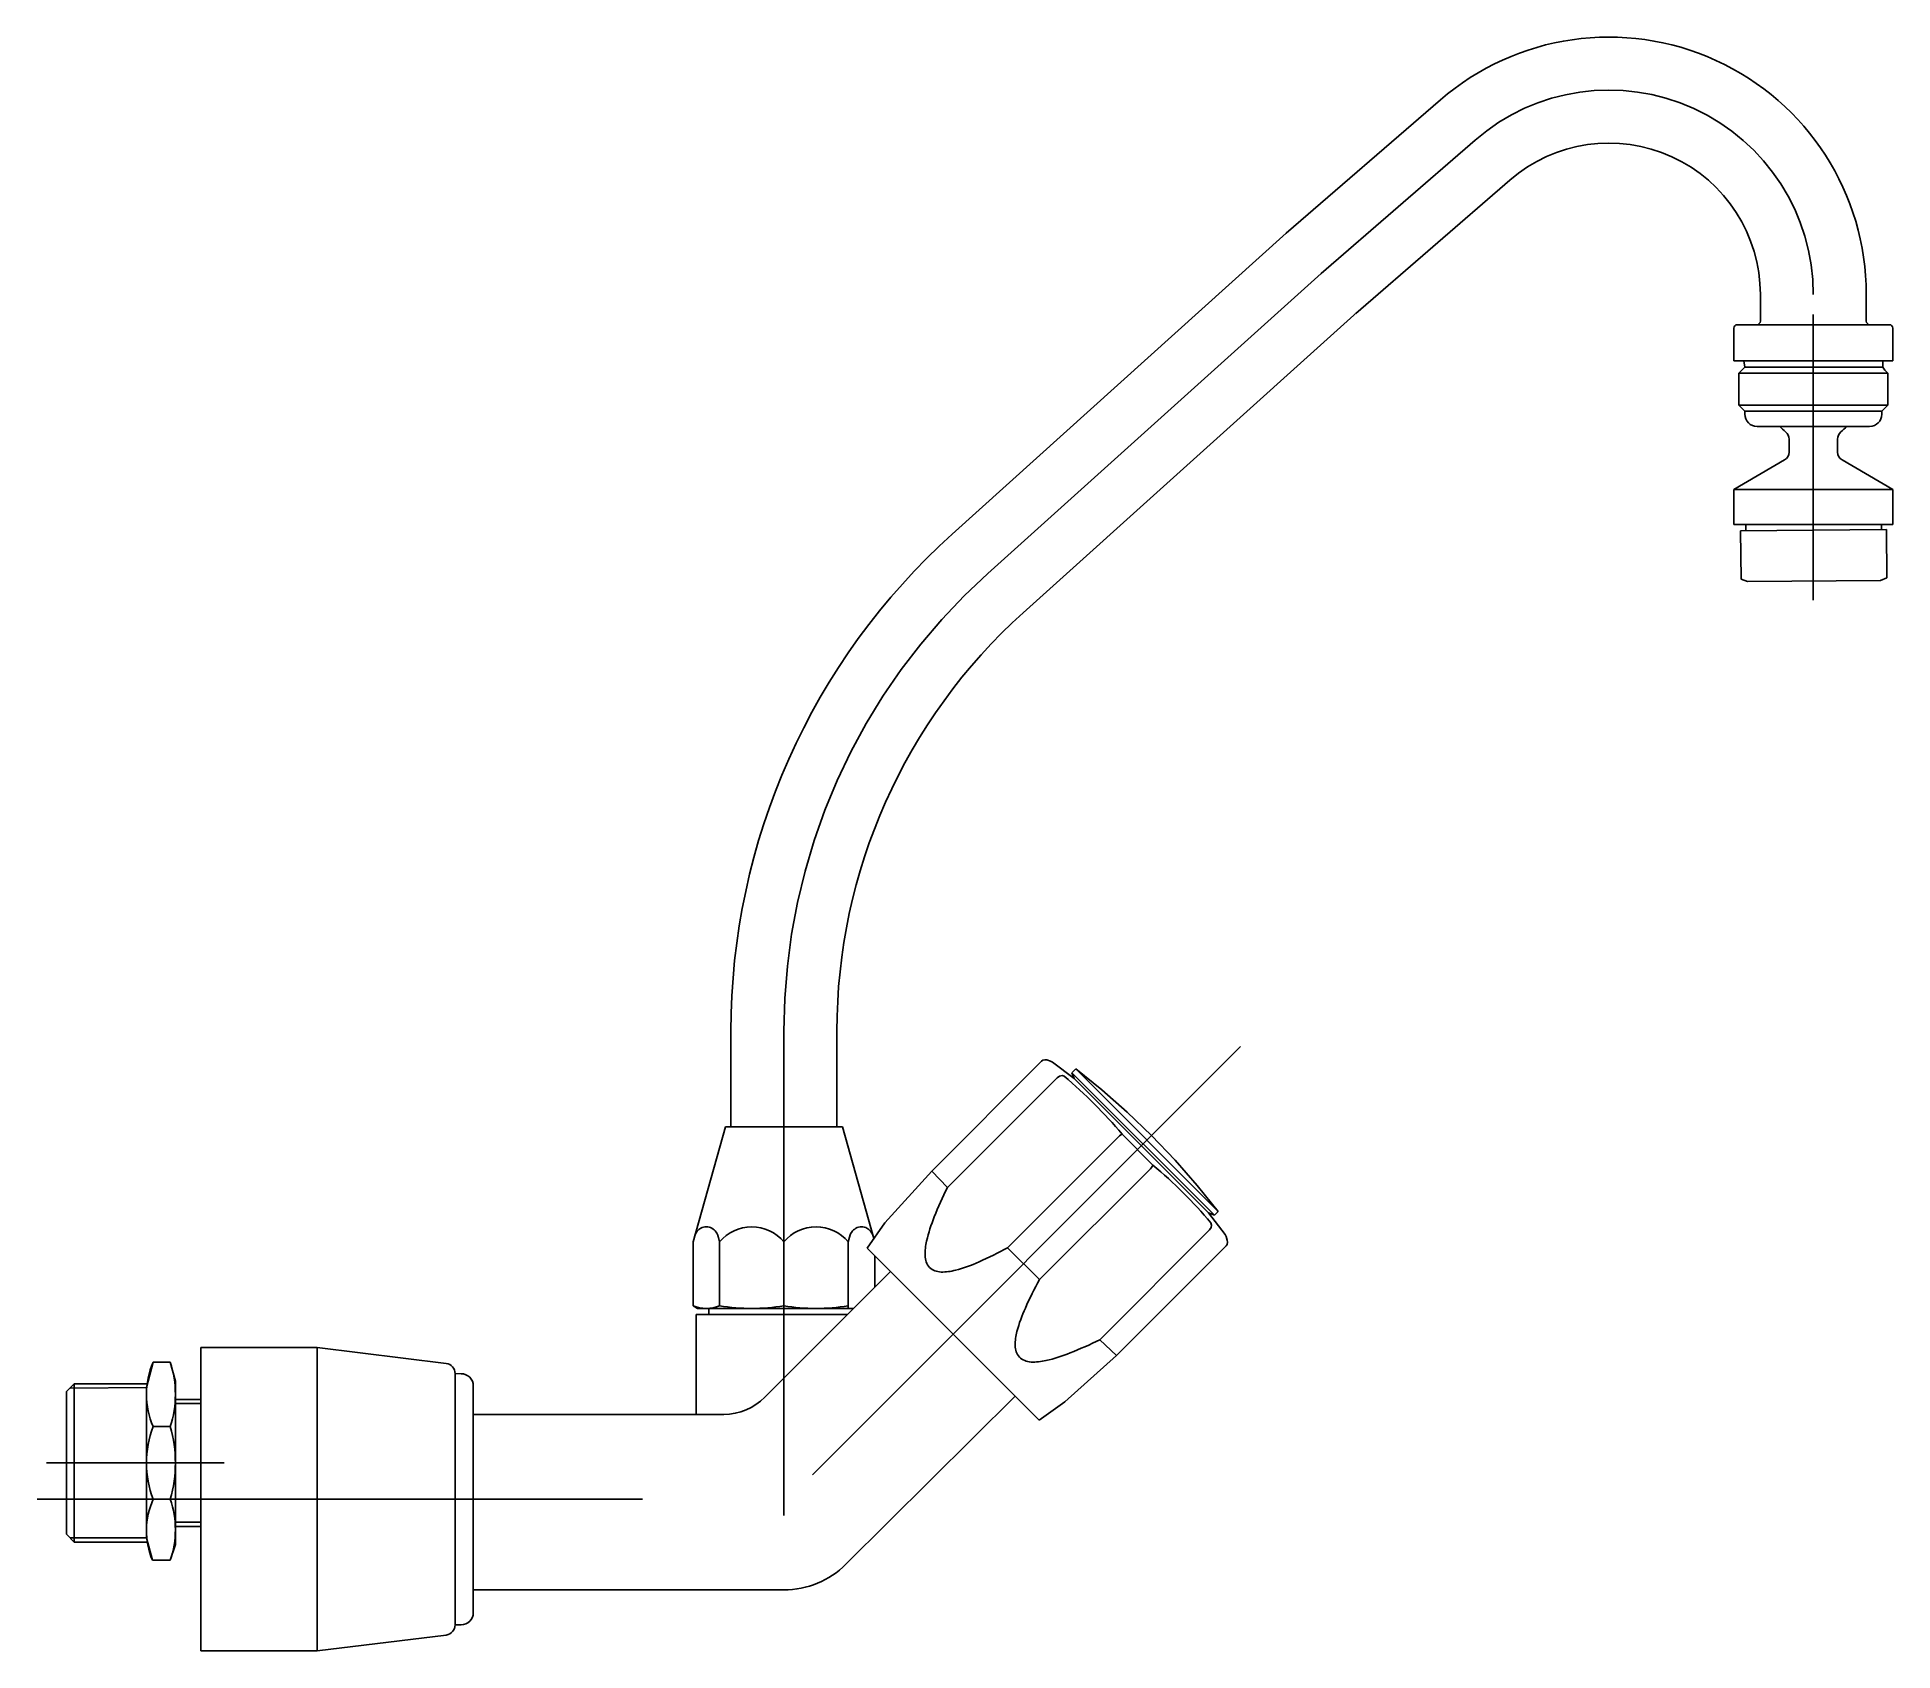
# Model space of a CAD drawing. Extents: x 13.181 to 13.487, y 28.838 to 29.105.
import ezdxf

# ---------------------------------------------------------------- set-up
doc = ezdxf.new("R2010")
doc.units = 0
doc.header["$LTSCALE"] = 0.2
doc.header["$MEASUREMENT"] = 0
doc.linetypes.add('AXES', pattern=[0.54, 0.3, -0.08, 0.08, -0.08])
doc.linetypes.add('CONTINU', pattern=[0])
doc.layers.get('0').update_dxf_attribs({"linetype": 'CONTINUOUS'})
doc.layers.add('DECA_EIXOS', color=5, linetype='AXES')

msp = doc.modelspace()

# ---------------------------------------------------------------- linework, layer by layer
at = {"linetype": 'CONTINU'}
for points in [[(13.48296, 29.06207, 0.642715), (13.41262, 29.09419)], [(13.46546, 29.06207, 0.642718), (13.42408, 29.08096)], [(13.46167, 29.05707, 0.414211), (13.46107, 29.05647)], [(13.46486, 29.05707, 0.41421), (13.46546, 29.05767)], [(13.48296, 29.05767, 0.415448), (13.48356, 29.05707)], [(13.48735, 29.05647, 0.414145), (13.48675, 29.05707)], [(13.46291, 29.04227, 0.414214), (13.46491, 29.04027)], [(13.48351, 29.04027, 0.414177), (13.48551, 29.04227)], [(13.46869, 29.04027, 0.045663), (13.46963, 29.03936)], [(13.47021, 29.03816, 0.233456), (13.46963, 29.03936)], [(13.47877, 29.03935, 0.231299), (13.47821, 29.03817)], [(13.47877, 29.03935, 0.045659), (13.47973, 29.04027)], [(13.46946, 29.03472, 0.267952), (13.47021, 29.03601)], [(13.47821, 29.03601, 0.267941), (13.47896, 29.03472)], [(13.33202, 29.02249, 0.212567), (13.29546, 28.94037)], [(13.34373, 29.00949, 0.212557), (13.31296, 28.94037)], [(13.35051, 28.93291, -0.041773), (13.36008, 28.92335)], [(13.35928, 28.92275, -0.093721), (13.36008, 28.92335)], [(13.36456, 28.91746, 0.093696), (13.36516, 28.91826)], [(13.36516, 28.91826, -0.041774), (13.37473, 28.9087)], [(13.32825, 28.90134, -0.169933), (13.32754, 28.90329, -0.063869), (13.32778, 28.9057, -0.039561), (13.32904, 28.90968, -0.020156), (13.33121, 28.91455)], [(13.29049, 28.9078, 0.185708), (13.28951, 28.90664)], [(13.29232, 28.9078, 0.283757), (13.29049, 28.9078)], [(13.29338, 28.90634, 0.224058), (13.29232, 28.9078)], [(13.30421, 28.90557, 0.468801), (13.2936, 28.90557)], [(13.31482, 28.90557, 0.468828), (13.30421, 28.90557)], [(13.3161, 28.9078, 0.224059), (13.31503, 28.90634)], [(13.31549, 28.9073, 0.126862), (13.31503, 28.90634)], [(13.31793, 28.9078, 0.283744), (13.3161, 28.9078)], [(13.31891, 28.90665, 0.184482), (13.31793, 28.9078)], [(13.34115, 28.9046, -0.021682), (13.33643, 28.90225, -0.041576), (13.33256, 28.90088, -0.067558), (13.33016, 28.90058, -0.175183), (13.32825, 28.90134)], [(13.34309, 28.88651, -0.17502), (13.3424, 28.88843, -0.066716), (13.3427, 28.89078, -0.041434), (13.34408, 28.89464, -0.021467), (13.34642, 28.89934)], [(13.28921, 28.895, 0.197187), (13.2936, 28.895)], [(13.2936, 28.895, 0.081682), (13.30421, 28.895)], [(13.30421, 28.895, 0.081667), (13.31482, 28.895)], [(13.35636, 28.88939, -0.020367), (13.35146, 28.88721, -0.039749), (13.34748, 28.88596, -0.064975), (13.34502, 28.88572, -0.170889), (13.34309, 28.88651)], [(13.20006, 28.88569, 0.210968), (13.20006, 28.87505)], [(13.20288, 28.87505, 0.158093), (13.20288, 28.88569)], [(13.24992, 28.8838, 0.37886), (13.24843, 28.88548)], [(13.25292, 28.88178, 0.414215), (13.25092, 28.88378)], [(13.29428, 28.87707, 0.201238), (13.30105, 28.87992)], [(13.20006, 28.87505, 0.187031), (13.20006, 28.86305)], [(13.20288, 28.86305, 0.140155), (13.20288, 28.87505)], [(13.20006, 28.86305, 0.207776), (13.19992, 28.85297)], [(13.20288, 28.85297, 0.166861), (13.20288, 28.86305)], [(13.30421, 28.84807, 0.198919), (13.31446, 28.85232)], [(13.24843, 28.84062, 0.37886), (13.24992, 28.8423)], [(13.25092, 28.84232, 0.414214), (13.25292, 28.84432)]]:
    msp.add_lwpolyline(points, format="xyb", dxfattribs=at)
for points in [[(13.41262, 29.09419), (13.38718, 29.07216)], [(13.42408, 29.08096), (13.39864, 29.05893)], [(13.38718, 29.07216), (13.33202, 29.02249)], [(13.39889, 29.05915), (13.34373, 29.00949)], [(13.46546, 29.05767), (13.46546, 29.06207)], [(13.48296, 29.05767), (13.48296, 29.06207)], [(13.46107, 29.05107), (13.46107, 29.05647)], [(13.47421, 29.05707), (13.46167, 29.05707)], [(13.48675, 29.05707), (13.47421, 29.05707)], [(13.48735, 29.05107), (13.48735, 29.05647)], [(13.47421, 29.05107), (13.46107, 29.05107)], [(13.46241, 29.04957), (13.46291, 29.05007)], [(13.46291, 29.05007), (13.46275, 29.05107)], [(13.46291, 29.05007), (13.48567, 29.05007)], [(13.48735, 29.05107), (13.47421, 29.05107)], [(13.48567, 29.05007), (13.48567, 29.05107)], [(13.48601, 29.04957), (13.48567, 29.05007)], [(13.46191, 29.04907), (13.46241, 29.04957)], [(13.46191, 29.04907), (13.48651, 29.04907)], [(13.46191, 29.04377), (13.46191, 29.04907)], [(13.48651, 29.04907), (13.48601, 29.04957)], [(13.48651, 29.04377), (13.48651, 29.04907)], [(13.48651, 29.04377), (13.46191, 29.04377)], [(13.46241, 29.04327), (13.46191, 29.04377)], [(13.46291, 29.04277), (13.46241, 29.04327)], [(13.46291, 29.04227), (13.46291, 29.04277)], [(13.48551, 29.04277), (13.46291, 29.04277)], [(13.48551, 29.04277), (13.48601, 29.04327)], [(13.48551, 29.04227), (13.48551, 29.04277)], [(13.48601, 29.04327), (13.48651, 29.04377)], [(13.47421, 29.04027), (13.46491, 29.04027)], [(13.47021, 29.03601), (13.47021, 29.03816)], [(13.47421, 29.04027), (13.48351, 29.04027)], [(13.47821, 29.03601), (13.47821, 29.03817)], [(13.46946, 29.03472), (13.46107, 29.02987)], [(13.48735, 29.02987), (13.47896, 29.03472)], [(13.46107, 29.02407), (13.46107, 29.02987)], [(13.46107, 29.02987), (13.48735, 29.02987)], [(13.48735, 29.02407), (13.48735, 29.02987)], [(13.46107, 29.02407), (13.47421, 29.02407)], [(13.46221, 29.02304), (13.47421, 29.02313)], [(13.46221, 29.02304), (13.46227, 29.01505)], [(13.46305, 29.02407), (13.46306, 29.02305)], [(13.47421, 29.02407), (13.48735, 29.02407)], [(13.47421, 29.02313), (13.48631, 29.02323)], [(13.48545, 29.02407), (13.48546, 29.02322)], [(13.48631, 29.02323), (13.48637, 29.01523)], [(13.46227, 29.01505), (13.46332, 29.01465)], [(13.46332, 29.01465), (13.48532, 29.01482)], [(13.48532, 29.01482), (13.48637, 29.01523)], [(13.29546, 28.92457), (13.29546, 28.94037)], [(13.31296, 28.92457), (13.31296, 28.94037)], [(13.34673, 28.93544), (13.32863, 28.91725)], [(13.34697, 28.93558), (13.34673, 28.93544)], [(13.34697, 28.93558), (13.3473, 28.93566)], [(13.3473, 28.93566), (13.34765, 28.93562)], [(13.34765, 28.93562), (13.34826, 28.9354)], [(13.34826, 28.9354), (13.34858, 28.93524)], [(13.35217, 28.93254), (13.34858, 28.93524)], [(13.35241, 28.93414), (13.35178, 28.93351)], [(13.35217, 28.93254), (13.35178, 28.93351)], [(13.37533, 28.90997), (13.35178, 28.93351)], [(13.36492, 28.92311), (13.36088, 28.92698), (13.3567, 28.93066), (13.35241, 28.93414)], [(13.37595, 28.91059), (13.35241, 28.93414)], [(13.34934, 28.93268), (13.33121, 28.91455)], [(13.34934, 28.93268), (13.34974, 28.93295), (13.35015, 28.93303), (13.35051, 28.93291)], [(13.37435, 28.91035), (13.35217, 28.93254)], [(13.28921, 28.90557), (13.29456, 28.92457)], [(13.29456, 28.92457), (13.31386, 28.92457)], [(13.31386, 28.92457), (13.31905, 28.90613)], [(13.35928, 28.92275), (13.34115, 28.9046)], [(13.36516, 28.91826), (13.36008, 28.92335)], [(13.36492, 28.92311), (13.3688, 28.91906), (13.37247, 28.91489), (13.37595, 28.91059)], [(13.32087, 28.90872), (13.32863, 28.91725)], [(13.33121, 28.91455), (13.32863, 28.91725)], [(13.36456, 28.91746), (13.34642, 28.89934)], [(13.37706, 28.90677), (13.37435, 28.91035)], [(13.37533, 28.90997), (13.37435, 28.91035)], [(13.37595, 28.91059), (13.37533, 28.90997)], [(13.29328, 28.90671), (13.2936, 28.90557)], [(13.31514, 28.90671), (13.31482, 28.90557)], [(13.32087, 28.90872), (13.31794, 28.90454)], [(13.3745, 28.90753), (13.35636, 28.88939)], [(13.3745, 28.90753), (13.37476, 28.90792), (13.37484, 28.90834), (13.37473, 28.9087)], [(13.37722, 28.90645), (13.37706, 28.90677)], [(13.37722, 28.90645), (13.37743, 28.90583)], [(13.28921, 28.895), (13.28921, 28.90557)], [(13.2936, 28.895), (13.2936, 28.90557)], [(13.30421, 28.895), (13.30421, 28.90557)], [(13.31482, 28.89457), (13.31482, 28.90557)], [(13.34635, 28.87613), (13.31794, 28.90454)], [(13.31921, 28.89808), (13.31921, 28.90327)], [(13.34642, 28.89934), (13.34115, 28.9046)], [(13.37725, 28.90491), (13.35914, 28.8868)], [(13.37739, 28.90515), (13.37725, 28.90491)], [(13.37747, 28.90549), (13.37739, 28.90515)], [(13.37743, 28.90583), (13.37747, 28.90549)], [(13.32181, 28.90067), (13.30105, 28.87992)], [(13.3424, 28.88008), (13.32181, 28.90067)], [(13.28996, 28.89457), (13.28921, 28.895)], [(13.28996, 28.89457), (13.3157, 28.89457)], [(13.29181, 28.89357), (13.29181, 28.89459)], [(13.28971, 28.89357), (13.28971, 28.87707)], [(13.3147, 28.89357), (13.28971, 28.89357)], [(13.20792, 28.8881), (13.22712, 28.8881)], [(13.20792, 28.8881), (13.20792, 28.838)], [(13.24843, 28.88548), (13.22712, 28.8881)], [(13.22712, 28.8881), (13.22712, 28.838)], [(13.35914, 28.8868), (13.35636, 28.88939)], [(13.19894, 28.8815), (13.20006, 28.88569)], [(13.20006, 28.88569), (13.20288, 28.88569)], [(13.20372, 28.88255), (13.20288, 28.88569)], [(13.35914, 28.8868), (13.35063, 28.87913)], [(13.18702, 28.88212), (13.18572, 28.88082)], [(13.18632, 28.88142), (13.19894, 28.8815)], [(13.18702, 28.85597), (13.18702, 28.88212)], [(13.18702, 28.88212), (13.19922, 28.88212)], [(13.19892, 28.85667), (13.19894, 28.8815)], [(13.20372, 28.86905), (13.20372, 28.88255)], [(13.24992, 28.8838), (13.25092, 28.88378)], [(13.24992, 28.8838), (13.24992, 28.8423)], [(13.25292, 28.88178), (13.25292, 28.84432)], [(13.18572, 28.85727), (13.18572, 28.88082)], [(13.20366, 28.87885), (13.20792, 28.87885)], [(13.2037, 28.87955), (13.20792, 28.87955)], [(13.3424, 28.88008), (13.31446, 28.85232)], [(13.35063, 28.87913), (13.34635, 28.87613)], [(13.25292, 28.87707), (13.29428, 28.87707)], [(13.20006, 28.87505), (13.20288, 28.87505)], [(13.20372, 28.85555), (13.20372, 28.86905)], [(13.20006, 28.86305), (13.20288, 28.86305)], [(13.18702, 28.85597), (13.18572, 28.85727)], [(13.20367, 28.85925), (13.20792, 28.85925)], [(13.20371, 28.85855), (13.20792, 28.85855)], [(13.18632, 28.85667), (13.19892, 28.85667)], [(13.18702, 28.85597), (13.19922, 28.85597)], [(13.19992, 28.85297), (13.19892, 28.85667)], [(13.20288, 28.85297), (13.20372, 28.85555)], [(13.19992, 28.85297), (13.20288, 28.85297)], [(13.25292, 28.84807), (13.30421, 28.84807)], [(13.24992, 28.8423), (13.25092, 28.84232)], [(13.24843, 28.84062), (13.22712, 28.838)], [(13.20792, 28.838), (13.22712, 28.838)]]:
    msp.add_lwpolyline(points, dxfattribs=at)
at = {"layer": 'DECA_EIXOS'}
for points in [[(13.47421, 29.06207, 0.642717), (13.41835, 29.08757)], [(13.33788, 29.01599, 0.212567), (13.30421, 28.94037)]]:
    msp.add_lwpolyline(points, format="xyb", dxfattribs=at)
for points in [[(13.41835, 29.08757), (13.39291, 29.06554)], [(13.39291, 29.06554), (13.33788, 29.01599)], [(13.47421, 29.01154), (13.47421, 29.05874)], [(13.30421, 28.86035), (13.30421, 28.94037)], [(13.37964, 28.93782), (13.30454, 28.86272)], [(13.18245, 28.86905), (13.21176, 28.86905)], [(13.18088, 28.86305), (13.31069, 28.86305)]]:
    msp.add_lwpolyline(points, dxfattribs=at)

doc.saveas('drawing.dxf')
